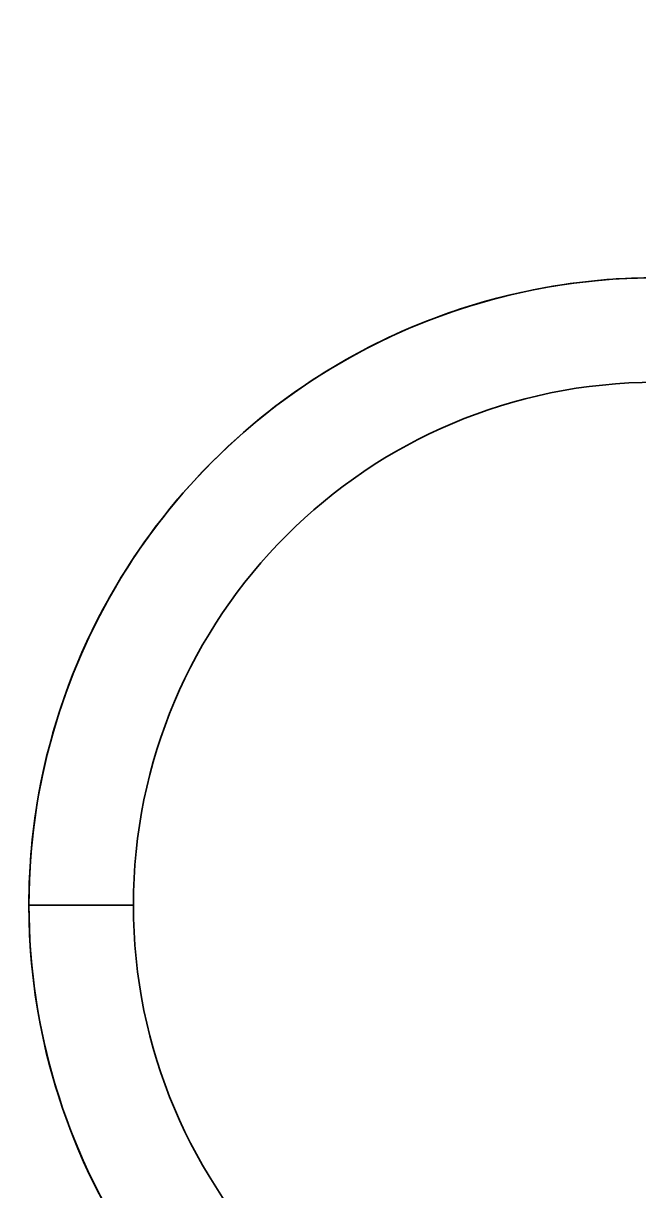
# Model space of a CAD drawing. Header units: millimetres. Extents: x 473 to 1085, y 1055 to 1699.
# Drawn here: x 561.37 to 567.26, y 1524.45 to 1535.61 of the extents above; entities that cross this region are included whole.
import ezdxf

# ---------------------------------------------------------------- set-up
doc = ezdxf.new("R2010")
doc.units = ezdxf.units.MM
doc.layers.add('20', color=7, linetype='Continuous', true_color=0xffffff)

msp = doc.modelspace()

# ---------------------------------------------------------------- linework, layer by layer
at = {"layer": '20', "color": 7, "linetype": 'Continuous', "lineweight": 35}
msp.add_line((561.426, 1527.177), (562.426, 1527.177), dxfattribs=at)
for centre, radius, start, end in [((758.426, 1419.177), 202.61, 0, 180), ((758.426, 1419.177), 201.12, 0, 180), ((567.426, 1527.177), 6, 54.4735, 180), ((567.426, 1527.177), 6, 36.3178, 180), ((567.426, 1527.177), 5, 0, 180), ((567.426, 1527.177), 6, 180, 246.5549), ((567.426, 1527.177), 6, 180, 264.7125), ((567.426, 1527.177), 5, 180, 0)]:
    msp.add_arc(centre, radius, start, end, dxfattribs=at)

doc.saveas('drawing.dxf')
